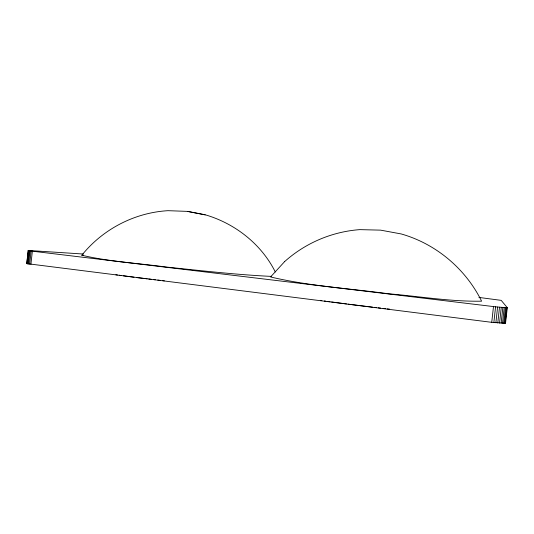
<?xml version="1.0" encoding="UTF-8"?>
<svg xmlns="http://www.w3.org/2000/svg" width="534" height="534" viewBox="0 0 534 534"><rect width="100%" height="100%" fill="white"/><g stroke="black" fill="none" stroke-linecap="round" stroke-linejoin="round"><path stroke-width="0.8" d="M478.911 297.431L501.192 300.362L507.3 307.664L505.511 323.29L491.741 322.329L26.7 263.602L28.262 250.459L83.244 254.024M26.827 263.696L28.262 250.459M27.194 263.803L28.609 250.446M27.801 263.936L29.257 250.753L28.148 250.499M28.629 264.083L30.084 250.88L29.257 250.753M29.664 264.25L31.126 251.027L30.084 250.88M30.892 264.423L32.354 251.187L31.126 251.027M491.741 322.329L493.483 306.569L32.354 251.187M493.843 322.569L495.579 306.803L493.483 306.569M495.866 322.783L497.601 307.023L507.227 307.731M497.775 322.97L499.51 307.217M499.537 323.13L501.272 307.39M501.119 323.25L502.854 307.531M502.494 323.33L504.223 307.637M503.635 323.377L505.364 307.711M504.53 323.384L506.252 307.751M505.157 323.357L506.879 307.758M271.599 276.405C236.248 274.75 201.064 270.638 165.88 267.007C137.892 263.182 109.337 261.7 81.815 255.239C102.782 229.179 134.588 212.599 168.016 210.683L187.454 211.384L206.398 215.129C235.694 224 261.54 244.445 275.304 271.966M81.815 255.239L83.257 255.098M387.157 308.886L389.633 309.139M495.579 306.803L497.601 307.023M136.49 277.567L147.144 278.821M148.779 279.015L151.242 279.309M153.699 279.596L155.341 279.789M157.797 280.076L160.253 280.37M162.71 280.657L164.352 280.851M372.552 307.163L348.115 304.16M374.174 307.35L376.61 307.637M378.232 307.831L380.669 308.118M383.098 308.405L385.535 308.692M327.556 301.416L330.025 301.75M331.667 301.964L342.361 303.392M344.003 303.612L346.473 303.939M115.851 274.796L117.5 275.017M119.155 275.237L121.632 275.571M123.281 275.791L134.014 277.233M320.3 300.348L321.909 300.589M324.312 300.956L325.914 301.196M187.454 211.384L205.21 214.781M284.595 261.633L270.558 276.959C309.239 286.144 349.436 288.46 388.819 293.807C419.684 296.383 450.616 301.737 481.608 301.176C465.601 268.782 435.978 243.791 401.167 233.939L380.588 230.141L359.776 229.633C331.988 231.683 305.328 243.023 284.595 261.633"/></g></svg>
